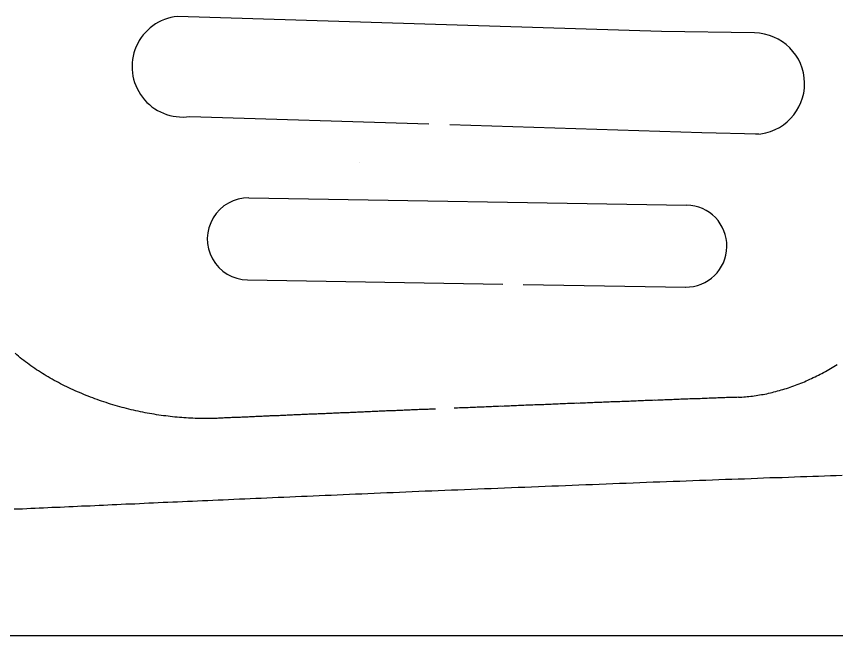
# Model space of a CAD drawing. Header units: millimetres. Extents: x 41 to 1041, y 1148 to 1248.
# Drawn here: x 461.5 to 511.5, y 1147.8 to 1185.6 of the extents above; entities that cross this region are included whole.
import ezdxf

# ---------------------------------------------------------------- set-up
doc = ezdxf.new("R2010")
doc.units = ezdxf.units.MM

msp = doc.modelspace()

# ---------------------------------------------------------------- linework, layer by layer
at = {"color": 3}
for p, q in [((472.03, 1179.467), (486.596, 1179.012)), ((475.639, 1174.498), (502.32, 1174.058)), ((475.557, 1169.499), (491.114, 1169.242)), ((492.353, 1169.222), (502.269, 1169.058))]:
    msp.add_line(p, q, dxfattribs=at)
msp.add_line((41.281, 1147.802), (1041.281, 1147.802))
for points in [[(471.28, 1185.571, 1.023403), (472.03, 1179.467)], [(506.538, 1178.388, 0.97632), (506.463, 1184.559), (500.795, 1184.649)]]:
    msp.add_lwpolyline(points, format="xyb", dxfattribs=at)
for points in [[(500.795, 1184.649), (471.28, 1185.571)], [(487.89, 1178.971), (487.89, 1178.971)], [(487.89, 1178.971), (503.254, 1178.491), (506.715, 1178.4)], [(482.377, 1176.676), (482.377, 1176.676)]]:
    msp.add_lwpolyline(points, dxfattribs=at)
for points in [[(473.7, 1161.049, 0), (473.569, 1161.05, 0), (473.437, 1161.04, 0), (473.304, 1161.041, 0), (473.171, 1161.041, 0), (473.037, 1161.042, 0), (472.903, 1161.042, 0), (472.768, 1161.043, 0), (472.633, 1161.043, 0), (472.498, 1161.044, 0), (472.362, 1161.044, 0), (472.225, 1161.055, 0), (472.088, 1161.055, 0), (471.951, 1161.066, 0), (471.814, 1161.076, 0), (471.676, 1161.087, 0), (471.538, 1161.097, 0), (471.399, 1161.108, 0), (471.26, 1161.118, 0), (471.121, 1161.129, 0), (470.982, 1161.149, 0), (470.842, 1161.16, 0), (470.703, 1161.18, 0), (470.563, 1161.201, 0), (470.423, 1161.211, 0), (470.282, 1161.232, 0), (470.142, 1161.252, 0), (470.001, 1161.273, 0), (469.862, 1161.303, 0), (469.721, 1161.324, 0), (469.581, 1161.344, 0), (469.44, 1161.375, 0), (469.299, 1161.395, 0), (469.159, 1161.426, 0), (469.018, 1161.456, 0), (468.877, 1161.487, 0), (468.737, 1161.517, 0), (468.596, 1161.548, 0), (468.457, 1161.578, 0), (468.317, 1161.619, 0), (468.177, 1161.649, 0), (468.037, 1161.69, 0), (467.897, 1161.72, 0), (467.758, 1161.761, 0), (467.618, 1161.802, 0), (467.48, 1161.842, 0), (467.341, 1161.883, 0), (467.203, 1161.923, 0), (467.065, 1161.964, 0), (466.927, 1162.014, 0), (466.789, 1162.055, 0), (466.652, 1162.105, 0), (466.516, 1162.146, 0), (466.38, 1162.196, 0), (466.244, 1162.247, 0), (466.108, 1162.297, 0), (465.973, 1162.347, 0), (465.84, 1162.398, 0), (465.706, 1162.448, 0), (465.572, 1162.509, 0), (465.439, 1162.559, 0), (465.306, 1162.62, 0), (465.175, 1162.67, 0), (465.044, 1162.731, 0), (464.913, 1162.791, 0), (464.783, 1162.852, 0), (464.654, 1162.912, 0), (464.526, 1162.973, 0), (464.398, 1163.033, 0), (464.27, 1163.104, 0), (464.144, 1163.164, 0), (464.019, 1163.235, 0), (463.894, 1163.295, 0), (463.769, 1163.366, 0), (463.646, 1163.436, 0), (463.524, 1163.506, 0), (463.402, 1163.577, 0), (463.281, 1163.647, 0), (463.161, 1163.718, 0), (463.043, 1163.798, 0), (462.924, 1163.869, 0), (462.807, 1163.949, 0), (462.691, 1164.019, 0), (462.576, 1164.1, 0), (462.462, 1164.18, 0), (462.348, 1164.261, 0), (462.237, 1164.341, 0), (462.125, 1164.421, 0), (462.015, 1164.502, 0), (461.907, 1164.592, 0), (461.799, 1164.673, 0), (461.692, 1164.753, 0), (461.586, 1164.843, 0), (461.483, 1164.934, 0), (461.379, 1165.024, 0)], [(505.482, 1162.344, 0), (505.587, 1162.344, 0), (505.693, 1162.353, 0), (505.799, 1162.363, 0), (505.906, 1162.372, 0), (506.012, 1162.382, 0), (506.12, 1162.392, 0), (506.227, 1162.401, 0), (506.335, 1162.411, 0), (506.443, 1162.43, 0), (506.551, 1162.44, 0), (506.66, 1162.46, 0), (506.768, 1162.479, 0), (506.877, 1162.499, 0), (506.986, 1162.518, 0), (507.095, 1162.538, 0), (507.205, 1162.558, 0), (507.315, 1162.587, 0), (507.425, 1162.607, 0), (507.535, 1162.636, 0), (507.644, 1162.666, 0), (507.754, 1162.696, 0), (507.864, 1162.725, 0), (507.974, 1162.755, 0), (508.083, 1162.784, 0), (508.193, 1162.814, 0), (508.303, 1162.854, 0), (508.414, 1162.883, 0), (508.523, 1162.923, 0), (508.633, 1162.962, 0), (508.742, 1163.002, 0), (508.852, 1163.032, 0), (508.961, 1163.081, 0), (509.07, 1163.121, 0), (509.18, 1163.16, 0), (509.288, 1163.2, 0), (509.396, 1163.25, 0), (509.505, 1163.289, 0), (509.613, 1163.339, 0), (509.72, 1163.388, 0), (509.828, 1163.438, 0), (509.935, 1163.488, 0), (510.042, 1163.537, 0), (510.149, 1163.587, 0), (510.255, 1163.637, 0), (510.361, 1163.696, 0), (510.466, 1163.746, 0), (510.571, 1163.795, 0), (510.676, 1163.855, 0), (510.779, 1163.915, 0), (510.884, 1163.974, 0), (510.987, 1164.034, 0), (511.089, 1164.084, 0), (511.191, 1164.153, 0), (511.293, 1164.213, 0), (511.395, 1164.272, 0), (511.495, 1164.332, 0)], [(505.482, 1162.344, 0), (505.377, 1162.334, 0), (505.272, 1162.335, 0), (505.168, 1162.335, 0), (505.063, 1162.325, 0), (504.958, 1162.326, 0), (504.853, 1162.316, 0), (504.747, 1162.317, 0), (504.641, 1162.307, 0), (504.535, 1162.307, 0), (504.43, 1162.308, 0), (504.324, 1162.298, 0), (504.218, 1162.298, 0), (504.112, 1162.289, 0), (504.006, 1162.289, 0), (503.9, 1162.28, 0), (503.794, 1162.28, 0), (503.687, 1162.28, 0), (503.581, 1162.271, 0), (503.474, 1162.271, 0), (503.368, 1162.262, 0), (503.261, 1162.262, 0), (503.154, 1162.252, 0), (503.047, 1162.253, 0), (502.94, 1162.253, 0), (502.832, 1162.244, 0), (502.725, 1162.244, 0), (502.618, 1162.234, 0), (502.51, 1162.235, 0), (502.403, 1162.225, 0), (502.295, 1162.225, 0), (502.187, 1162.216, 0), (502.079, 1162.216, 0), (501.971, 1162.217, 0), (501.863, 1162.207, 0), (501.755, 1162.207, 0), (501.647, 1162.198, 0), (501.539, 1162.198, 0), (501.43, 1162.189, 0), (501.322, 1162.189, 0), (501.213, 1162.179, 0), (501.104, 1162.18, 0), (500.996, 1162.18, 0), (500.887, 1162.171, 0), (500.778, 1162.171, 0), (500.669, 1162.161, 0), (500.56, 1162.162, 0), (500.451, 1162.152, 0), (500.342, 1162.153, 0), (500.233, 1162.143, 0), (500.123, 1162.143, 0), (500.014, 1162.144, 0), (499.905, 1162.134, 0), (499.795, 1162.135, 0), (499.686, 1162.125, 0), (499.576, 1162.125, 0), (499.467, 1162.116, 0), (499.357, 1162.116, 0), (499.247, 1162.107, 0), (499.137, 1162.107, 0), (499.028, 1162.097, 0), (498.918, 1162.098, 0), (498.808, 1162.088, 0), (498.698, 1162.089, 0), (498.588, 1162.089, 0), (498.478, 1162.079, 0), (498.367, 1162.08, 0), (498.257, 1162.07, 0), (498.147, 1162.071, 0), (498.037, 1162.061, 0), (497.927, 1162.061, 0), (497.816, 1162.052, 0), (497.706, 1162.052, 0), (497.595, 1162.043, 0), (497.484, 1162.043, 0), (497.374, 1162.033, 0), (497.263, 1162.034, 0), (497.153, 1162.024, 0), (497.042, 1162.025, 0), (496.932, 1162.025, 0), (496.821, 1162.015, 0), (496.711, 1162.016, 0), (496.6, 1162.006, 0), (496.49, 1162.007, 0), (496.379, 1161.997, 0), (496.268, 1161.997, 0), (496.158, 1161.988, 0), (496.047, 1161.988, 0), (495.936, 1161.979, 0), (495.826, 1161.979, 0), (495.715, 1161.969, 0), (495.604, 1161.97, 0), (495.494, 1161.96, 0), (495.383, 1161.961, 0), (495.272, 1161.951, 0), (495.161, 1161.951, 0), (495.051, 1161.952, 0), (494.94, 1161.942, 0), (494.829, 1161.943, 0), (494.719, 1161.933, 0), (494.608, 1161.933, 0), (494.497, 1161.924, 0), (494.387, 1161.924, 0), (494.276, 1161.915, 0), (494.165, 1161.915, 0), (494.055, 1161.905, 0), (493.944, 1161.906, 0), (493.834, 1161.896, 0), (493.723, 1161.897, 0), (493.612, 1161.887, 0), (493.502, 1161.887, 0), (493.391, 1161.878, 0), (493.281, 1161.878, 0), (493.17, 1161.869, 0), (493.06, 1161.869, 0), (492.95, 1161.859, 0), (492.839, 1161.86, 0), (492.729, 1161.86, 0), (492.619, 1161.851, 0), (492.508, 1161.851, 0), (492.398, 1161.841, 0), (492.288, 1161.842, 0), (492.178, 1161.832, 0), (492.068, 1161.833, 0), (491.958, 1161.823, 0), (491.848, 1161.823, 0), (491.738, 1161.814, 0), (491.628, 1161.814, 0), (491.518, 1161.805, 0), (491.408, 1161.805, 0), (491.298, 1161.795, 0), (491.188, 1161.796, 0), (491.079, 1161.786, 0), (490.969, 1161.787, 0), (490.858, 1161.777, 0), (490.749, 1161.777, 0), (490.639, 1161.768, 0), (490.53, 1161.768, 0), (490.421, 1161.759, 0), (490.311, 1161.759, 0), (490.202, 1161.749, 0), (490.093, 1161.75, 0), (489.984, 1161.74, 0), (489.875, 1161.741, 0), (489.766, 1161.741, 0), (489.657, 1161.731, 0), (489.548, 1161.732, 0), (489.44, 1161.722, 0), (489.331, 1161.723, 0), (489.223, 1161.713, 0), (489.114, 1161.713, 0), (489.006, 1161.704, 0), (488.897, 1161.704, 0), (488.789, 1161.695, 0), (488.681, 1161.695, 0), (488.573, 1161.685, 0), (488.465, 1161.686, 0), (488.357, 1161.676, 0), (488.249, 1161.677, 0), (488.141, 1161.667, 0)], [(487.015, 1161.621, 0), (486.923, 1161.621, 0), (486.831, 1161.612, 0), (486.739, 1161.612, 0), (486.648, 1161.612, 0), (486.556, 1161.603, 0), (486.465, 1161.603, 0), (486.373, 1161.593, 0), (486.282, 1161.594, 0), (486.191, 1161.594, 0), (486.099, 1161.584, 0), (486.008, 1161.585, 0), (485.917, 1161.575, 0), (485.826, 1161.575, 0), (485.736, 1161.566, 0), (485.645, 1161.566, 0), (485.554, 1161.566, 0), (485.464, 1161.557, 0), (485.373, 1161.557, 0), (485.283, 1161.547, 0), (485.192, 1161.548, 0), (485.102, 1161.548, 0), (485.012, 1161.538, 0), (484.922, 1161.539, 0), (484.832, 1161.529, 0), (484.742, 1161.529, 0), (484.652, 1161.53, 0), (484.562, 1161.52, 0), (484.472, 1161.52, 0), (484.383, 1161.511, 0), (484.293, 1161.511, 0), (484.204, 1161.511, 0), (484.115, 1161.502, 0), (484.025, 1161.502, 0), (483.936, 1161.492, 0), (483.847, 1161.493, 0), (483.759, 1161.483, 0), (483.67, 1161.483, 0), (483.581, 1161.483, 0), (483.493, 1161.474, 0), (483.404, 1161.474, 0), (483.316, 1161.464, 0), (483.227, 1161.465, 0), (483.139, 1161.465, 0), (483.051, 1161.455, 0), (482.963, 1161.456, 0), (482.875, 1161.446, 0), (482.788, 1161.446, 0), (482.7, 1161.447, 0), (482.612, 1161.437, 0), (482.525, 1161.437, 0), (482.438, 1161.428, 0), (482.35, 1161.428, 0), (482.263, 1161.428, 0), (482.176, 1161.419, 0), (482.089, 1161.419, 0), (482.002, 1161.409, 0), (481.916, 1161.41, 0), (481.829, 1161.41, 0), (481.742, 1161.4, 0), (481.656, 1161.4, 0), (481.57, 1161.391, 0), (481.483, 1161.391, 0), (481.397, 1161.391, 0), (481.311, 1161.382, 0), (481.225, 1161.382, 0), (481.14, 1161.372, 0), (481.054, 1161.373, 0), (480.968, 1161.373, 0), (480.883, 1161.363, 0), (480.798, 1161.364, 0), (480.712, 1161.354, 0), (480.627, 1161.354, 0), (480.542, 1161.355, 0), (480.457, 1161.345, 0), (480.373, 1161.345, 0), (480.288, 1161.335, 0), (480.203, 1161.336, 0), (480.119, 1161.336, 0), (480.035, 1161.326, 0), (479.95, 1161.327, 0), (479.866, 1161.327, 0), (479.782, 1161.317, 0), (479.698, 1161.318, 0), (479.615, 1161.308, 0), (479.531, 1161.308, 0), (479.448, 1161.309, 0), (479.364, 1161.299, 0), (479.281, 1161.299, 0), (479.198, 1161.289, 0), (479.115, 1161.29, 0), (479.032, 1161.29, 0), (478.949, 1161.28, 0), (478.866, 1161.281, 0), (478.784, 1161.271, 0), (478.701, 1161.271, 0), (478.619, 1161.272, 0), (478.537, 1161.262, 0), (478.455, 1161.262, 0), (478.373, 1161.262, 0), (478.29, 1161.253, 0), (478.208, 1161.253, 0), (478.127, 1161.243, 0), (478.045, 1161.244, 0), (477.964, 1161.244, 0), (477.883, 1161.234, 0), (477.802, 1161.234, 0), (477.721, 1161.225, 0), (477.64, 1161.225, 0), (477.559, 1161.225, 0), (477.479, 1161.216, 0), (477.399, 1161.216, 0), (477.318, 1161.216, 0), (477.238, 1161.207, 0), (477.158, 1161.207, 0), (477.078, 1161.197, 0), (476.998, 1161.197, 0), (476.919, 1161.198, 0), (476.839, 1161.188, 0), (476.76, 1161.188, 0), (476.681, 1161.189, 0), (476.602, 1161.179, 0), (476.523, 1161.179, 0), (476.444, 1161.169, 0), (476.365, 1161.17, 0), (476.287, 1161.17, 0), (476.208, 1161.16, 0), (476.13, 1161.161, 0), (476.052, 1161.161, 0), (475.974, 1161.151, 0), (475.896, 1161.151, 0), (475.818, 1161.152, 0), (475.741, 1161.142, 0), (475.663, 1161.142, 0), (475.586, 1161.133, 0), (475.509, 1161.133, 0), (475.432, 1161.133, 0), (475.355, 1161.123, 0), (475.278, 1161.124, 0), (475.201, 1161.124, 0), (475.125, 1161.114, 0), (475.049, 1161.114, 0), (474.973, 1161.105, 0), (474.897, 1161.105, 0), (474.821, 1161.105, 0), (474.745, 1161.096, 0), (474.669, 1161.096, 0), (474.594, 1161.096, 0), (474.519, 1161.086, 0), (474.443, 1161.087, 0), (474.368, 1161.087, 0), (474.294, 1161.077, 0), (474.219, 1161.078, 0), (474.144, 1161.078, 0), (474.07, 1161.068, 0), (473.996, 1161.068, 0), (473.922, 1161.059, 0), (473.848, 1161.059, 0), (473.774, 1161.059, 0), (473.7, 1161.049, 0)], [(511.8, 1157.571, 0), (511.447, 1157.552, 0), (511.091, 1157.543, 0), (510.732, 1157.535, 0), (510.371, 1157.516, 0), (510.007, 1157.507, 0), (509.641, 1157.489, 0), (509.273, 1157.48, 0), (508.902, 1157.461, 0), (508.529, 1157.453, 0), (508.154, 1157.434, 0), (507.777, 1157.426, 0), (507.397, 1157.417, 0), (507.016, 1157.398, 0), (506.633, 1157.38, 0), (506.247, 1157.371, 0), (505.859, 1157.352, 0), (505.47, 1157.344, 0), (505.08, 1157.325, 0), (504.687, 1157.317, 0), (504.294, 1157.298, 0), (503.898, 1157.29, 0), (503.501, 1157.271, 0), (503.103, 1157.253, 0), (502.703, 1157.244, 0), (502.301, 1157.225, 0), (501.899, 1157.207, 0), (501.495, 1157.198, 0), (501.09, 1157.18, 0), (500.684, 1157.161, 0), (500.278, 1157.153, 0), (499.87, 1157.134, 0), (499.461, 1157.116, 0), (499.052, 1157.107, 0), (498.64, 1157.089, 0), (498.23, 1157.07, 0), (497.818, 1157.052, 0), (497.407, 1157.043, 0), (496.995, 1157.025, 0), (496.582, 1157.006, 0), (496.169, 1156.988, 0), (495.756, 1156.979, 0), (495.344, 1156.961, 0), (494.931, 1156.942, 0), (494.518, 1156.924, 0), (494.105, 1156.915, 0), (493.692, 1156.897, 0), (493.28, 1156.878, 0), (492.868, 1156.86, 0), (492.456, 1156.841, 0), (492.045, 1156.833, 0), (491.634, 1156.814, 0), (491.224, 1156.796, 0), (490.815, 1156.777, 0), (490.407, 1156.759, 0), (490, 1156.75, 0), (489.593, 1156.732, 0), (489.188, 1156.713, 0), (488.784, 1156.695, 0), (488.381, 1156.676, 0), (487.979, 1156.667, 0), (487.578, 1156.649, 0), (487.179, 1156.63, 0), (486.782, 1156.612, 0), (486.386, 1156.603, 0), (485.991, 1156.585, 0), (485.597, 1156.566, 0), (485.206, 1156.548, 0), (484.816, 1156.529, 0), (484.428, 1156.52, 0), (484.041, 1156.502, 0), (483.657, 1156.483, 0), (483.274, 1156.465, 0), (482.893, 1156.456, 0), (482.514, 1156.437, 0), (482.137, 1156.419, 0), (481.762, 1156.4, 0), (481.389, 1156.391, 0), (481.017, 1156.373, 0), (480.648, 1156.354, 0), (480.281, 1156.345, 0), (479.916, 1156.327, 0), (479.553, 1156.308, 0), (479.192, 1156.289, 0), (478.834, 1156.281, 0), (478.478, 1156.262, 0), (478.124, 1156.243, 0), (477.772, 1156.235, 0), (477.424, 1156.216, 0), (477.077, 1156.207, 0), (476.733, 1156.188, 0), (476.391, 1156.17, 0), (476.052, 1156.161, 0), (475.716, 1156.142, 0), (475.382, 1156.133, 0), (475.051, 1156.114, 0), (474.722, 1156.096, 0), (474.396, 1156.087, 0), (474.073, 1156.068, 0), (473.753, 1156.059, 0), (473.434, 1156.04, 0), (473.12, 1156.031, 0), (472.808, 1156.013, 0), (472.498, 1156.004, 0), (472.191, 1155.985, 0), (471.887, 1155.976, 0), (471.585, 1155.957, 0), (471.285, 1155.948, 0), (470.988, 1155.939, 0), (470.693, 1155.92, 0), (470.4, 1155.911, 0), (470.109, 1155.892, 0), (469.821, 1155.883, 0), (469.534, 1155.875, 0), (469.25, 1155.856, 0), (468.967, 1155.847, 0), (468.686, 1155.828, 0), (468.407, 1155.819, 0), (468.13, 1155.81, 0), (467.854, 1155.791, 0), (467.58, 1155.782, 0), (467.306, 1155.773, 0), (467.035, 1155.754, 0), (466.766, 1155.745, 0), (466.497, 1155.736, 0), (466.231, 1155.717, 0), (465.965, 1155.707, 0), (465.701, 1155.698, 0), (465.437, 1155.689, 0), (465.175, 1155.67, 0), (464.914, 1155.661, 0), (464.654, 1155.652, 0), (464.394, 1155.643, 0), (464.136, 1155.624, 0), (463.878, 1155.615, 0), (463.621, 1155.606, 0), (463.365, 1155.597, 0), (463.109, 1155.578, 0), (462.854, 1155.569, 0), (462.599, 1155.56, 0), (462.345, 1155.551, 0), (462.091, 1155.532, 0), (461.837, 1155.522, 0), (461.583, 1155.513, 0), (461.328, 1155.504, 0)]]:
    msp.add_polyline3d(points, dxfattribs=at)
for centre, start, end in [((475.598, 1171.998), 89.055, 269.055), ((502.279, 1171.558), 269.055, 89.055)]:
    msp.add_arc(centre, 2.5, start, end, dxfattribs=at)

doc.saveas('drawing.dxf')
